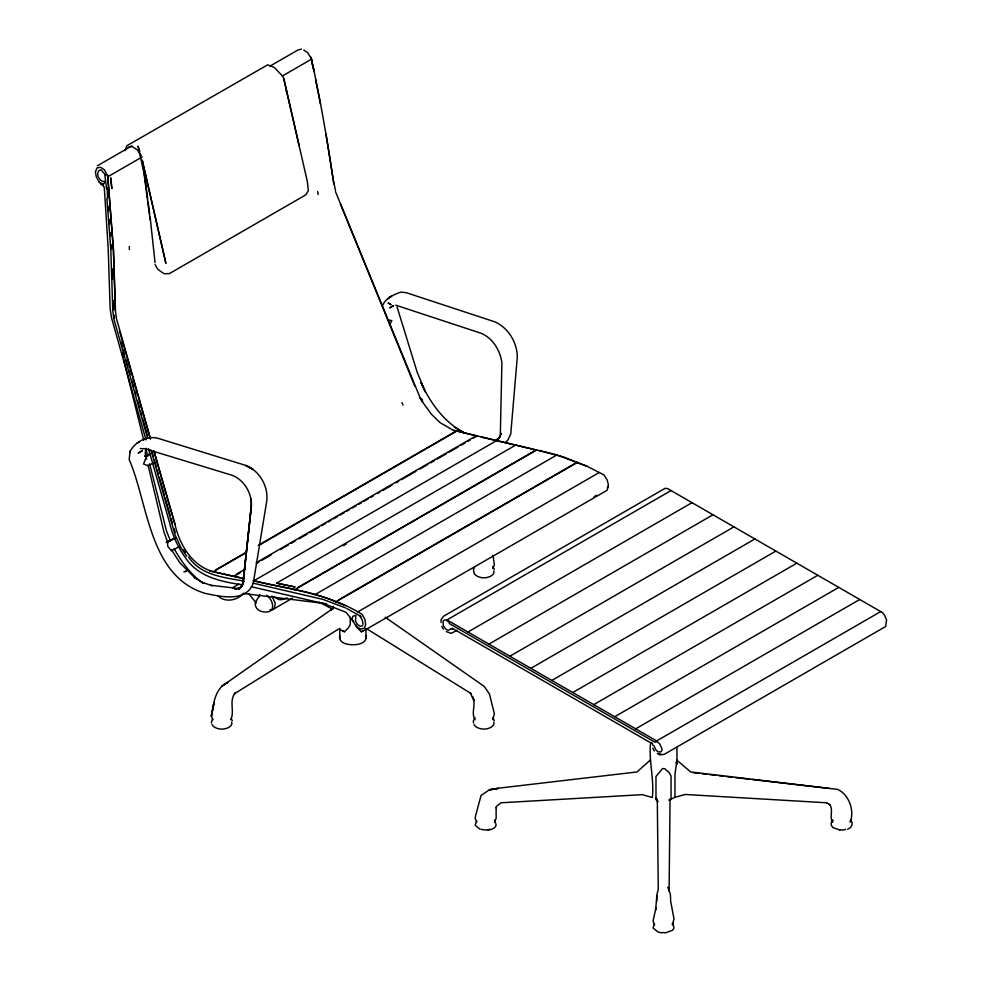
<?xml version="1.0" encoding="UTF-8"?>
<svg xmlns="http://www.w3.org/2000/svg" width="982" height="982" viewBox="0 0 982 982"><rect width="100%" height="100%" fill="white"/><g stroke="black" fill="none" stroke-linecap="round" stroke-linejoin="round"><path stroke-width="1.47" d="M670.068 799.004L669.086 891.104L668.104 887.139L670.399 894.504L670.718 901.513L673.996 918.907L672.363 924.774L672.682 922.687L673.996 927.978L672.682 930.249L665.808 932.716M500.28 436.597L501.912 362.653C500.206 350.537 492.854 338.225 481.278 333.34L395.783 305.169M654.675 924.774L653.03 921.177L655.976 907.749L655.657 909.823L656.97 894.32L658.271 889.397L657.289 799.201M656.639 901.697L656.97 895.829M251.331 498.623L251.331 506.565L242.824 584.486L251.331 505.435M243.143 583.161L251.331 506.565C252.129 493.75 244.788 480.849 232.992 475.558L145.532 448.884L140.291 448.516M668.754 800.146L674.978 797.31L674.978 774.233L676.942 760.24L690.702 771.962L829.262 788.411M145.987 448.246L145.201 453.242L146.637 459.171M607.392 487.845L608.042 485.709M608.374 486.151L607.06 490.313L366.311 629.302M496.131 807.891L496.794 806.001L501.041 802.785L642.228 794.659L652.379 797.494C654.258 779.462 648.955 762.142 650.415 744.16L651.729 742.404M145.864 458.152L143.568 464.02L147.496 465.529M124.898 150.651L126.862 145.741L267.718 64.8L274.26 67.439L282.448 75.958L283.761 78.597L299.154 145.741M258.867 597.154L259.849 594.699L255.271 602.641C254.338 610.436 263.385 613.529 269.682 611.344L271.646 610.203C274.371 605.01 271.044 598.504 266.736 595.264M274.26 608.693L275.242 603.206L271.977 596.025M500.611 434.891L501.262 433.381L498.966 438.107M230.696 719.708C235.189 711.263 228.278 700.473 235.606 692.666L234.305 693.795L338.79 628.934L344.363 631.77L348.291 627.989L350.255 624.577L350.255 617.261M382.354 306.016C385.386 298.172 393.377 294.833 400.705 292.12L406.266 292.685L494.707 321.801C508.173 327.62 517.072 342.288 517.318 356.785L510.763 433.946L508.136 439.629L505.521 442.649M243.806 581.651L238.884 589.396L242.493 585.432L239.866 588.083M389.498 325.054L391.855 320.672L387.681 319.678M331.302 610.067L333.414 606.262M100.986 184.125L103.282 184.69L105.246 181.289L102.95 181.486L100.336 179.964L98.04 176.748L97.709 173.163L98.691 170.696L100.986 169.751L105.577 175.054M212.468 718.763L211.375 722.924M474.515 567.473L473.422 569.364L474.073 573.144A9.317 5.376 0 0 0 475.718 575.219A10.741 6.199 0 0 0 481.941 577.674A9.317 5.376 0 0 0 489.466 576.729A10.741 6.199 0 0 0 492.092 575.219A9.317 5.376 0 0 0 493.725 570.873M475.055 717.817L473.422 720.653L473.422 722.924M476.589 820.94L475.165 825.297L480.088 829.262M654.454 923.632L653.03 927.978L657.952 931.955L661.549 932.9M130.14 451.352C135.025 441.728 147.484 435.431 157.979 438.303L246.752 465.726C260.058 471.753 268.43 486.569 266.736 501.09L253.295 582.977C246.249 602.862 220.226 596.528 205.152 593.374C148.871 576.324 148.307 503.521 129.158 459.478L130.14 450.971L130.14 452.481M497.002 440.758L499.948 436.794M675.96 762.695L676.942 761.369M243.475 593.275C237.804 600.419 225.001 602.936 218.25 596.025M497.984 439.433L499.629 437.739L496.671 439.433M331.916 609.454L332.898 608.509L221.858 686.234L227.75 682.453C214.702 688.186 213.646 703.861 211.375 716.111L213.008 719.708M650.415 761.185L650.084 760.24L636.987 771.962L498.095 788.227L489.257 789.933L481.07 795.42L475.497 816.03L475.165 818.485L476.81 822.081M387.595 298.921L391.536 296.269L389.24 297.215M594.085 496.806L596.504 495.186M97.378 165.786L131.895 145.852M269.964 66.138L297.853 50.045L301.449 49.1M150.504 439.052L116.379 318.205L115.397 310.459L113.433 249.944L107.86 176.748L142.267 156.887M282.215 76.093L311.601 59.129L307.673 52.697L303.745 50.045M137.014 443.213L139.309 441.888M183.855 572.003L186.482 571.242L185.168 571.242M215.954 569.732L246.384 552.166M258.291 545.292L456.716 430.742M153.879 450.836L175.017 524.535C179.497 544.58 192.337 566.307 213.34 571.622L246.445 552.51M259.69 544.863L457.047 430.926L475.595 435.664M236.269 574.274L245.561 568.909M256.192 562.772L476.7 435.468M213.34 571.622L233.974 576.348L240.615 572.518M256.548 563.312L259.211 561.79M261.863 560.256L271.167 554.879M280.459 549.515L288.426 544.912M291.089 543.377L295.066 541.082M299.056 538.787L307.022 534.183M309.674 532.649L318.978 527.285M321.63 525.751L325.619 523.443M328.27 521.908L330.934 520.374M333.585 518.84L337.575 516.544M340.226 515.01L344.216 512.714M346.867 511.18L349.518 509.646M352.182 508.111L356.159 505.804M358.823 504.269L361.474 502.747M364.126 501.213L368.115 498.905M370.766 497.371L373.43 495.836M377.407 493.541L380.071 492.007M382.722 490.472L392.027 485.108M396.004 482.8L398.667 481.266M401.319 479.744L415.926 471.299M419.915 469.003L427.882 464.4M430.533 462.866L434.523 460.57M437.174 459.036L446.479 453.672M449.13 452.137L458.434 446.761M461.086 445.227L465.075 442.931M467.727 441.397L470.378 439.862M473.042 438.328L477.019 436.033M232.992 588.267L232.66 587.702L238.847 584.13M238.565 588.451L241.511 586.757M497.002 440.378L253.957 580.706C290.647 589.617 329.375 593.766 362.051 614.364L364.997 619.47L365.648 624.761L364.347 628.173L360.738 629.118L356.478 626.663L351.9 619.47L352.882 616.254L355.828 615.309L355.496 621.176L357.792 624.761L360.406 626.283L362.702 625.706M276.556 583.161L294.895 586.941L276.556 583.161L516.004 444.92M343.467 545.661L346.118 544.138M297.521 587.702L536.638 449.646M294.575 589.777L535.313 450.787M292.513 598.161L272.296 609.822L270.001 609.638M315.21 594.503L556.941 454.936L587.076 466.29L603.783 474.797L607.06 479.719L608.374 484.629M338.471 599.99L577.256 462.129M252.988 580.632C280.582 587.678 309.6 590.207 335.844 601.88L577.256 462.51L587.076 466.29M357.792 611.909L599.204 472.526M355.496 624.577L357.46 627.989L361.401 631.77L363.365 630.628M671.05 490.558L446.994 619.912L656.639 740.944L880.682 611.59M457.207 630.284L451.254 633.341L446.344 631.635M467.96 632.015L692.015 502.661M488.926 644.118L712.981 514.764M509.891 656.221L733.935 526.868M530.857 668.325L754.9 538.971M551.823 680.428L775.866 551.074M572.776 692.531L796.832 563.177M593.742 704.634L817.797 575.28M614.707 716.737L838.763 587.383M635.673 728.84L859.716 599.486M847.601 829.262L850.547 827.568L851.86 825.297L852.192 822.83L850.547 819.995L850.228 822.081C854.696 810.936 849.049 794.291 837.45 789.356L752.089 779.512M175.091 538.013L166.167 542.506L175.054 538.038L167.48 542.125L167.812 546.471L171.408 550.828L178.982 546.728M361.401 631.77L366.961 628.934L471.458 693.795M148.061 465.689L154.149 462.718M144.882 456.2L150.123 453.684M144.882 456.299L150.123 454.187L145.103 456.078M287.039 597.915L282.129 599.609L278.851 599.609L273.941 596.774M674.978 797.31L685.129 794.463L826.635 802.785M234.956 589.396L240.529 588.083M128.176 147.251L132.104 146.49L137.345 149.902L141.273 155.573M487.944 830.023L491.872 829.262L494.818 827.568L496.131 825.297L494.818 819.995L494.498 822.081L496.131 818.485L496.131 807.143M236.92 588.267L239.547 588.083M286.057 91.277L286.707 91.277M840.064 829.839L843.022 830.023A9.636 5.561 0 0 0 845.637 829.262M662.199 932.519L665.158 932.716M243.634 593.521L326.54 603.746M693.071 772.687L699.123 773.386M702.155 773.742L706.696 774.258M709.716 774.614L715.768 775.314M718.799 775.657L723.341 776.185M726.361 776.541L732.412 777.228M735.444 777.584L749.057 779.156M210.713 585.247L233.139 587.899M335.513 191.699L421.008 399.907L431.491 414.281L440.01 422.604L453.438 430.362L457.047 430.926M236.92 588.648L232.66 587.702M658.934 753.611L660.898 753.992M839.745 830.023L832.859 827.568L831.226 825.101L831.226 822.83L832.859 819.995L832.54 822.081C829.004 816.68 834.037 808.972 829.262 804.307M233.974 576.348L243.966 578.533M244.199 581.197C224.178 577.355 201.04 575.624 188.605 557.064M253.184 583.161L323.066 599.425L345.676 607.932M242.493 584.781C221.306 581.823 198.119 576.962 185.5 557.825C178.123 547.477 172.611 535.804 169.776 523.406L148.478 448.676M251.331 586.72L323.729 603.586L345.995 612.289L353.532 621.557M556.941 454.936L481.229 437.002M209.731 571.058L244.039 578.644M453.438 430.362L536.638 450.026M539.253 450.407L564.147 457.207L577.256 462.51M202.525 582.4L212.358 585.812M335.844 601.88L345.676 605.661M252.644 469.126L245.77 465.529L253.295 469.506M319.31 602.162L332.788 609.368M346.916 608.619L361.069 616.451M420.136 398.275L422.321 399.527L422.542 402.178M454.421 427.145L463.921 432.632C443.864 421.965 430.214 402.792 421.008 382.514L425.304 391.941L417.08 371.92L397.096 307.059M826.316 802.601L829.913 804.675M452.236 628.235L652.711 743.975M452.236 629.364L450.934 628.615L448.97 630.125A4.775 2.762 60 0 1 444.711 627.67L443.398 625.779L443.066 622.183L443.398 620.477L444.711 620.108A4.775 2.762 60 0 1 448.97 622.563L449.621 623.693L654.994 742.269L655.657 741.889A4.775 2.762 60 0 1 659.916 744.356L661.88 748.517A4.775 2.762 60 0 1 659.916 751.917A4.775 2.762 60 0 1 655.657 749.462L654.012 745.866L652.711 745.105M657.289 753.427L659.916 754.937L664.176 754.372L885.604 626.528L886.586 619.912L884.291 614.806L882.327 612.535L667.772 488.668L665.158 488.287L443.729 616.131L441.102 619.532L441.102 622.563M342.399 630.628L344.363 631.77M194.338 577.674L203.839 583.161M97.058 178.454L99.022 181.854L103.282 184.69M385.251 617.248L484.224 686.418L489.466 693.979L494.388 713.84L492.743 719.708L492.743 717.817L494.388 720.653M203.384 583.504C190.803 574.679 181.498 561.876 174.109 548.607M195.32 578.251L179.927 562.932L171.285 549.429M99.022 181.854L104.264 187.157L108.192 248.421L110.156 308.569L111.469 317.64L145.974 439.875M657.817 801.693L655.976 799.569L655.976 776.504L662.531 768.562L664.826 768.746L669.417 772.908L671.05 776.124L671.05 799.569M248.839 593.815L256.302 603.009M183.573 549.908L185.267 552.387M186.801 556.303L180.909 547.612L175.017 534.748L150.97 450.051M107.86 176.748L104.595 169.947L100.655 167.296L97.058 167.861L95.414 171.838L96.396 177.325M652.711 748.137L654.343 750.972M494.388 569.364L492.743 566.516L492.743 568.418L494.388 564.822L492.976 555.26M441.765 626.344L443.398 629.18M360.087 616.254L362.383 620.231L363.033 624.392M155.033 264.502L157.648 269.043L161.588 272.063L164.534 273.769L169.444 273.585L305.709 194.902L308.336 190.754L307.341 181.486L283.761 78.597M231.249 718.763L232.341 720.653M655.976 798.059L657.707 801.324M470.145 692.666L474.073 700.608L472.44 696.631C476.687 703.824 470.611 712.699 475.055 719.708M401.969 402.583L403.001 405.014M340.435 203.986L414.785 386.11M170.426 540.8L166.498 530.967L149.62 463.823M167.812 542.69L163.871 531.728L148.061 465.112M139.874 151.523L137.996 146.109L143.9 172.587L150.123 219.686M119.657 331.45L150.418 438.586M173.986 528.476L175.25 532.612M175.017 524.535L154.137 451.622M147.607 438.242L113.765 318.585L112.783 310.459L110.819 249.944L106.878 198.499M120.946 341.932L122.198 346.351M123.032 349.285L124.284 353.704M125.954 359.584L128.041 366.949M128.875 369.883L130.127 374.302M131.797 380.181L133.883 387.534M134.718 390.48L135.97 394.899M137.64 400.779L139.739 408.131M140.573 411.077L141.825 415.484M142.66 418.43L147.668 436.082M152.259 452.26L153.511 456.679M154.346 459.625L156.433 466.978M157.267 469.924L158.519 474.331M159.354 477.277L164.375 494.928M165.209 497.874L170.217 515.525M171.052 518.459L172.304 522.878M310.95 57.226C320.463 99.059 327.374 141.531 333.88 183.941L326.024 134.018M121.952 352.698L123.057 357.141M123.793 360.099L143.716 440.12M145.925 449.007L147.779 456.409M650.084 760.24L650.415 761.566M311.601 59.129L312.264 62.148M333.88 182.799L335.513 190.557M315.541 79.542L320.451 103.945M142.329 161.478L142.844 164.424M143.372 167.37L143.9 170.328M104.914 175.422L106.559 188.851M317.689 191.551L318.156 194.534M144.096 171.825L147.705 198.953M148.11 201.961L149.718 214.015M107.541 174.673L113.433 249.944L115.397 310.459M114.084 315.124L114.415 317.837M150.123 217.034L155.033 262.611M110.193 232.783L110.426 235.766M111.126 244.714L111.469 249.183M108.192 206.441L108.523 210.799M109.174 219.489L109.505 223.847M129.305 246.531L129.403 249.563M112.108 268.847L112.451 279.44M113.139 300.627L113.433 309.698M107.21 187.722L107.541 197.738M676.942 747.192L676.942 764.401M365.979 628.394L365.979 638.57M339.772 628.394L339.772 638.57M489.908 829.262A9.636 5.561 0 0 1 487.293 830.023L484.347 829.839A6.408 3.695 0 0 1 481.389 829.262M365.979 635.55A16.264 9.39 0 0 1 364.347 641.406A11.686 6.751 0 0 1 355.496 644.622A16.264 9.39 0 0 1 345.345 643.676A11.686 6.751 0 0 1 341.417 641.406A16.264 9.39 0 0 1 339.772 635.55M493.725 722.163A9.317 5.376 0 0 1 492.092 726.508A10.741 6.199 0 0 1 485.869 728.975A9.317 5.376 0 0 1 478.332 728.03A10.741 6.199 0 0 1 475.718 726.508A9.317 5.376 0 0 1 474.073 724.434M231.678 722.163A9.317 5.376 0 0 1 230.046 726.508A10.741 6.199 0 0 1 223.822 728.975A9.317 5.376 0 0 1 216.285 728.03A10.741 6.199 0 0 1 212.026 724.434M213.99 703.247L211.375 716.111L213.99 703.247M142.255 450.775L138.327 453.046L142.255 450.775M393.5 305.733L389.891 307.808L393.5 305.733M489.908 789.553L489.257 789.933L498.426 788.411L489.908 789.553M390.873 304.592L388.258 303.082L390.873 304.592M314.228 71.6L311.932 62.332L314.228 71.6M165.848 263.176L142.255 160.299L165.848 263.176M111.801 188.483L110.819 178.073L111.801 188.483"/></g></svg>
